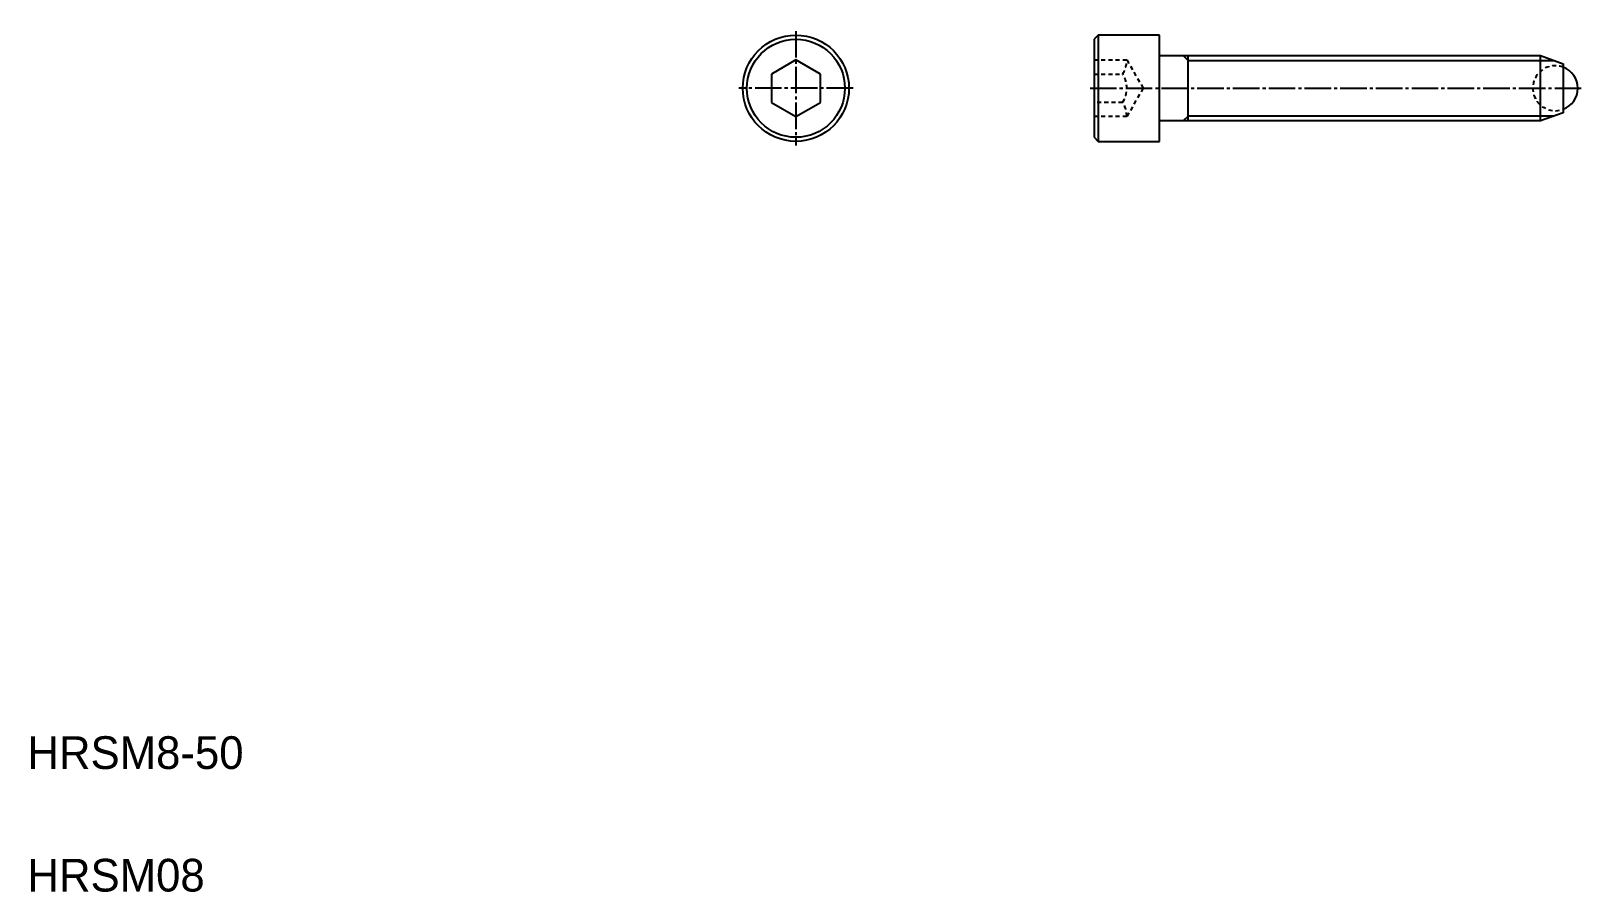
# Model space of a CAD drawing. Extents: x 10 to 200, y 10 to 115.
import ezdxf

# ---------------------------------------------------------------- set-up
doc = ezdxf.new("R2010")
doc.units = 0
doc.header["$LTSCALE"] = 0.25
doc.linetypes.add('CENTER', pattern=[17.5, 13, -1.5, 1.5, -1.5])
doc.linetypes.add('DASHED', pattern=[3.5, 2, -1.5])
doc.layers.get('0').update_dxf_attribs({"linetype": 'CONTINUOUS'})
doc.layers.add('CENTER', color=1, linetype='CENTER')

msp = doc.modelspace()

# ---------------------------------------------------------------- linework, layer by layer
for p, q in [((141.06, 114.8), (140.56, 114.3)), ((140.56, 114.3), (140.56, 102.3)), ((148.56, 114.8), (141.06, 114.8)), ((141.06, 114.8), (141.06, 101.8)), ((148.56, 101.8), (148.56, 114.8)), ((148.56, 112.3), (195.21, 112.3)), ((152.06, 104.3), (152.06, 112.3)), ((195.21, 104.3), (195.21, 112.3)), ((195.21, 112.3), (197.96, 111.3)), ((104.06, 111.77), (101.06, 110.03)), ((107.06, 110.03), (104.06, 111.77)), ((197.96, 111.3), (197.96, 105.3)), ((101.06, 110.03), (101.06, 106.57)), ((107.06, 106.57), (107.06, 110.03)), ((148.56, 108.3), (148.56, 108.3)), ((101.06, 106.57), (104.06, 104.84)), ((104.06, 104.84), (107.06, 106.57)), ((148.56, 105.05), (148.56, 105.05)), ((197.96, 105.3), (195.21, 104.3)), ((195.21, 104.3), (148.56, 104.3)), ((140.56, 102.3), (141.06, 101.8)), ((141.06, 101.8), (148.56, 101.8))]:
    msp.add_line(p, q)
at = {"color": 3}
for p, q in [((151.46, 112.3), (152.06, 111.7)), ((152.06, 111.7), (196.86, 111.7)), ((152.06, 104.9), (151.46, 104.3)), ((196.86, 104.9), (152.06, 104.9))]:
    msp.add_line(p, q, dxfattribs=at)
at = {"color": 3, "linetype": 'DASHED'}
for p, q in [((140.56, 111.77), (144.56, 111.77)), ((144.56, 111.77), (146.56, 108.3)), ((140.56, 110.03), (144.06, 110.03)), ((146.56, 108.3), (144.56, 104.84)), ((144.06, 106.57), (140.56, 106.57)), ((144.56, 104.84), (140.56, 104.84))]:
    msp.add_line(p, q, dxfattribs=at)
for radius in [6.5, 6]:
    msp.add_circle((104.06, 108.3), radius)
for centre, radius, start, end in [((141.31, 111.77), 3.25, 327.7958, 0), ((197.01, 108.3), 2.75, 69.7905, 290.2095), ((141.31, 108.3), 3.25, 327.7958, 32.2042), ((141.31, 104.84), 3.25, 0, 32.2042)]:
    msp.add_arc(centre, radius, start, end, dxfattribs=at)
msp.add_arc((197.01, 108.3), 2.75, 290.2095, 69.7905)
at = {"layer": 'CENTER', "color": 1, "linetype": 'CENTER'}
for p, q in [((104.06, 115.3), (104.06, 101.3)), ((111.06, 108.3), (97.06, 108.3)), ((140.06, 108.3), (200.16, 108.3))]:
    msp.add_line(p, q, dxfattribs=at)

# ---------------------------------------------------------------- texts
for s, p in [('HRSM8-50', (10, 25)), ('HRSM08', (10, 10))]:
    msp.add_text(s, height=4).set_placement(p)

doc.saveas('drawing.dxf')
